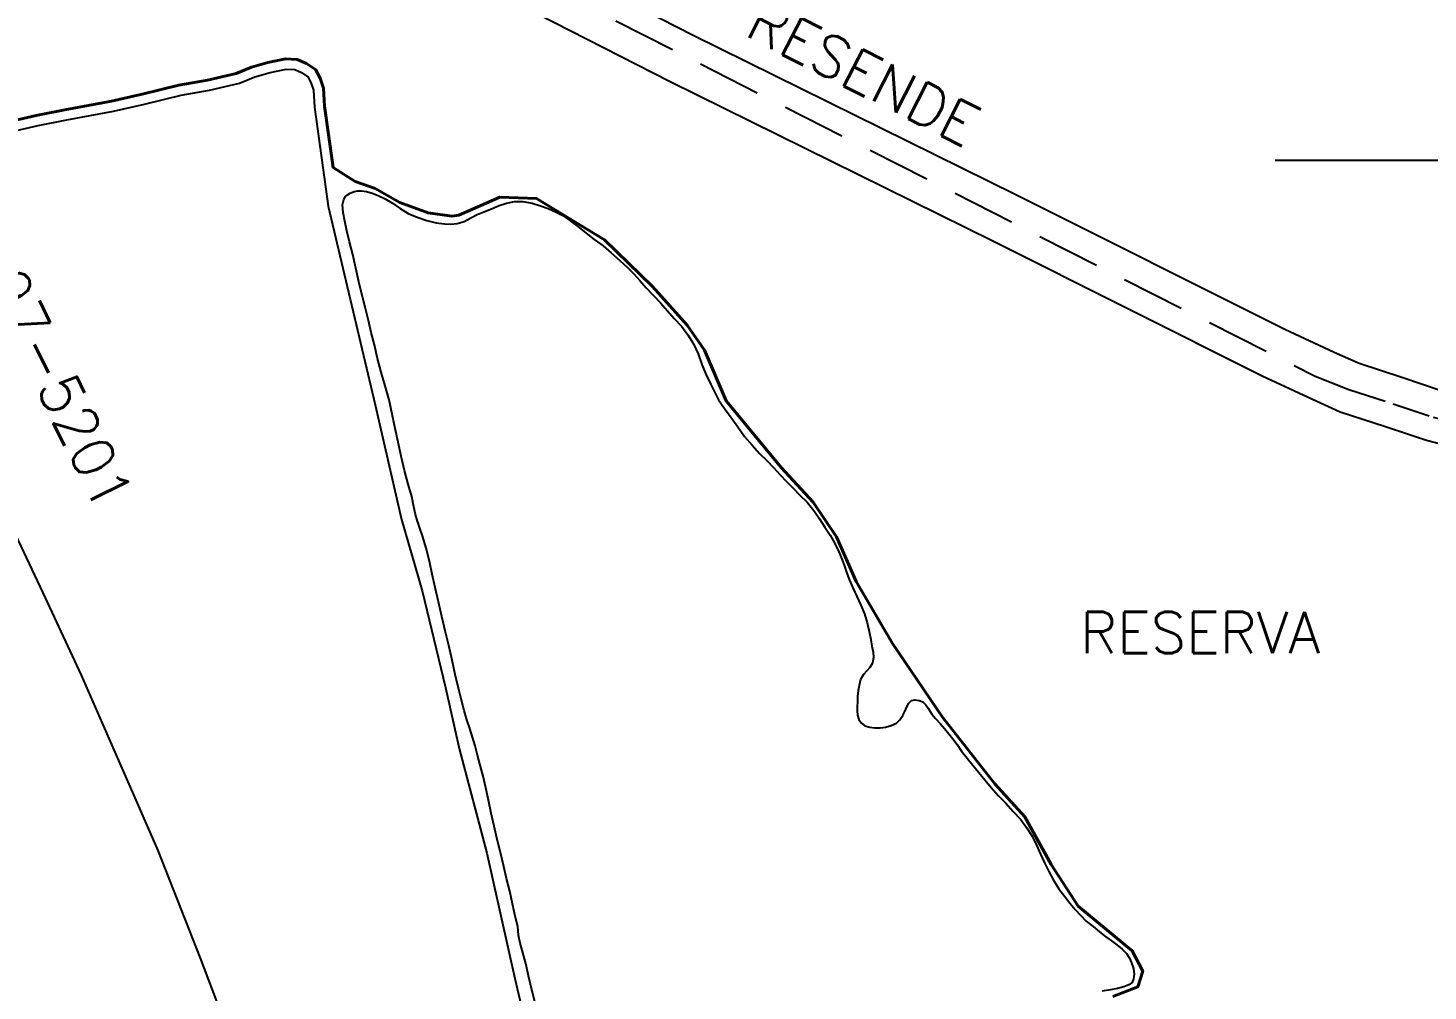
# Model space of a CAD drawing. Header units: millimetres. Extents: x 753899 to 756524, y 7808989 to 7812702.
# Drawn here: x 755205 to 755757, y 7811072 to 7811452 of the extents above; entities that cross this region are included whole.
import ezdxf

# ---------------------------------------------------------------- set-up
doc = ezdxf.new("R2010")
doc.units = ezdxf.units.MM
for name, pattern in [('CONTINUO', [0]), ('DASHED', [0.75, 0.5, -0.25]), ('LIN0', [0])]:
    doc.linetypes.add(name, pattern=pattern)
doc.layers.add('0114000382', color=1, linetype='Continuous', lineweight=40)
for name, color, linetype in [('0114000382019', 5, 'Continuous'), ('0114000382027', 5, 'LIN0'), ('MALHA', 8, 'LIN0'), ('RODOVIA', 1, 'Continuous'), ('TEXTO', 7, 'Continuous')]:
    doc.layers.add(name, color=color, linetype=linetype)
doc.styles.add('SIMPLEX', font='simplex', dxfattribs={"height": 0.2})

msp = doc.modelspace()

# ---------------------------------------------------------------- linework, layer by layer
at = {"layer": '0114000382'}
msp.add_lwpolyline([(755187.96, 7811412.85), (755208.61, 7811417.59), (755219.93, 7811419.85), (755238.29, 7811423.31), (755250.39, 7811426.02), (755264.89, 7811429.63), (755276.16, 7811431.52), (755287.49, 7811434.15), (755293.47, 7811436.65), (755299.92, 7811438.53), (755306.84, 7811439.94), (755311.47, 7811439.69), (755315.14, 7811438.1), (755318.66, 7811435.73), (755320.6, 7811432.3), (755321.85, 7811428.4), (755322.3, 7811421.37), (755325.68, 7811397.2), (755334.37, 7811391.64), (755342.27, 7811388.83), (755352.02, 7811383.4), (755363.12, 7811379.26), (755372.51, 7811377.94), (755375.25, 7811378.35), (755391.33, 7811385.49), (755405.81, 7811384.98), (755432.68, 7811368.65), (755451.58, 7811350.17), (755465.22, 7811335.02), (755472.04, 7811325.1), (755480.66, 7811305.17), (755502.26, 7811278.91), (755514.87, 7811265.24), (755524.1, 7811251.54), (755531.81, 7811233.88), (755546.23, 7811209.44), (755565.96, 7811180.48), (755586.5, 7811154.23), (755598.35, 7811141.11), (755608.79, 7811122.32), (755619.41, 7811105.92), (755640.66, 7811088.27), (755644.82, 7811080.34), (755642.85, 7811074.14), (755633.09, 7811070.32)], dxfattribs=at)
at = {"layer": '0114000382019'}
msp.add_lwpolyline([(755188.79, 7811408.94), (755209.45, 7811413.68), (755220.69, 7811415.93), (755239.1, 7811419.39), (755251.31, 7811422.12), (755265.71, 7811425.71), (755276.94, 7811427.59), (755288.73, 7811430.33), (755294.81, 7811432.88), (755300.88, 7811434.64), (755307.14, 7811435.92), (755310.54, 7811435.73), (755313.21, 7811434.58), (755315.64, 7811432.94), (755316.92, 7811430.69), (755317.89, 7811427.65), (755318.32, 7811420.97), (755323.77, 7811381.91), (755342.19, 7811303.53), (755352.65, 7811258.36), (755360.82, 7811230.27), (755369.95, 7811192.16), (755375.3, 7811168.06), (755386.28, 7811126.84), (755397.36, 7811077.44), (755405.52, 7811042.08)], dxfattribs=at)
at = {"layer": '0114000382019', "color": 0}
msp.add_lwpolyline([(755365.79, 7810648.71), (755357.18, 7810692.61), (755354.7, 7810719.22), (755346.73, 7810783.8), (755338.35, 7810845.34), (755330.46, 7810887.24), (755322.84, 7810923.3), (755311.83, 7810967.95), (755298.71, 7811012.49), (755284.64, 7811055.61), (755273.43, 7811085.47), (755256.66, 7811127.86), (755243.89, 7811157.06), (755226.44, 7811197), (755211.37, 7811229.46), (755196.06, 7811261.74), (755188.05, 7811278.85), (755161.97, 7811327.21), (755138.13, 7811369.81), (755121.37, 7811398.56)], dxfattribs=at)
at = {"layer": '0114000382027', "color": 5, "linetype": 'ByBlock', "elevation": 597.87}
msp.add_lwpolyline([(755405.39, 7811067.33), (755403.99, 7811072.99), (755402.72, 7811078.42), (755401.59, 7811083.3), (755400.43, 7811087.65), (755399.41, 7811091.3), (755398.73, 7811094.45), (755398.44, 7811097.98), (755397.44, 7811102), (755396.41, 7811106.8), (755395.28, 7811111.82), (755394.07, 7811116.9), (755392.85, 7811122.09), (755391.69, 7811127.14), (755390.39, 7811132.25), (755389.18, 7811137.46), (755388.02, 7811142.62), (755386.86, 7811147.71), (755385.86, 7811152.63), (755384.8, 7811157.24), (755383.68, 7811161.53), (755382.54, 7811165.5), (755381.66, 7811169.17), (755380.64, 7811172.55), (755379.53, 7811175.92), (755378.4, 7811179.45), (755377.33, 7811183.09), (755376.22, 7811187.16), (755375.04, 7811191.92), (755373.79, 7811197.27), (755372.57, 7811202.98), (755371.23, 7811208.71), (755369.87, 7811214.43), (755368.51, 7811220.14), (755367.22, 7811225.91), (755365.96, 7811231.53), (755364.78, 7811236.86), (755363.62, 7811242), (755362.41, 7811247.05), (755361.06, 7811251.51), (755359.7, 7811255.32), (755358.8, 7811258.14), (755358.18, 7811260.34), (755357.54, 7811263.32), (755356.68, 7811267.48), (755355.26, 7811272.36), (755353.83, 7811277.73), (755352.52, 7811283.28), (755351.36, 7811288.84), (755350.15, 7811294.29), (755349, 7811299.95), (755347.71, 7811305.54), (755346.22, 7811311.08), (755344.66, 7811316.51), (755343.21, 7811321.91), (755341.94, 7811327.2), (755340.63, 7811332.14), (755339.58, 7811336.89), (755338.41, 7811341.6), (755337.08, 7811346.69), (755335.77, 7811352.07), (755334.63, 7811357.52), (755333.42, 7811362.88), (755332.11, 7811367.86), (755331.1, 7811372.2), (755330.31, 7811375.95), (755329.68, 7811379.44), (755329.32, 7811382.47), (755329.88, 7811384.47), (755330.6, 7811385.67), (755331.3, 7811386.31), (755332.44, 7811387.08), (755333.91, 7811387.64), (755335.4, 7811387.91), (755336.83, 7811387.98), (755338.77, 7811387.69), (755341.02, 7811387.07), (755343.44, 7811386.12), (755346.13, 7811384.77), (755349.04, 7811383.02), (755352.06, 7811380.97), (755355.24, 7811378.98), (755358.83, 7811377.51), (755362.56, 7811376.19), (755366.33, 7811375.29), (755369.52, 7811374.89), (755372.11, 7811374.83), (755374.62, 7811375.03), (755377.27, 7811375.9), (755379.92, 7811377.27), (755382.5, 7811378.64), (755385.15, 7811379.73), (755388.07, 7811380.91), (755391.08, 7811382.16), (755394.07, 7811383.09), (755397.14, 7811383.72), (755400.5, 7811383.79), (755404.08, 7811383.11), (755407.42, 7811382.05), (755410.5, 7811381.03), (755413.32, 7811379.63), (755416.19, 7811378.19), (755419.05, 7811376.25), (755422.08, 7811373.93), (755428.56, 7811368.8), (755432.15, 7811366.29), (755435.33, 7811363.47), (755438.64, 7811360.42), (755441.68, 7811357.74), (755444.26, 7811355.25), (755446.65, 7811352.54), (755449.12, 7811349.65), (755451.96, 7811346.72), (755454.71, 7811343.73), (755457.45, 7811340.7), (755460.12, 7811337.61), (755462.95, 7811334.59), (755465.55, 7811331.22), (755467.79, 7811327.59), (755469.57, 7811323.64), (755471.09, 7811319.49), (755472.74, 7811315.38), (755474.58, 7811311.58), (755477.6, 7811305.58), (755480.01, 7811302.13), (755482.55, 7811298.54), (755485.16, 7811294.88), (755487.9, 7811291.11), (755490.83, 7811287.64), (755493.76, 7811284.34), (755496.66, 7811281.62), (755499.3, 7811278.87), (755501.87, 7811276.04), (755504.34, 7811273.36), (755507, 7811270.74), (755509.65, 7811267.96), (755512.54, 7811265.16), (755515.19, 7811261.96), (755517.42, 7811258.62), (755519.47, 7811255.29), (755521.62, 7811252.2), (755523.47, 7811248.96), (755525.05, 7811245.65), (755526.36, 7811242.51), (755527.24, 7811240.03), (755528.07, 7811237.58), (755529.11, 7811234.76), (755530.49, 7811231.42), (755532.18, 7811228.04), (755533.76, 7811224.63), (755535.11, 7811221.19), (755536.15, 7811217.7), (755536.99, 7811214.23), (755537.62, 7811211.12), (755538.11, 7811208.43), (755538.52, 7811206.09), (755538.74, 7811203.92), (755538.26, 7811201.8), (755537.24, 7811200.09), (755536.02, 7811198.76), (755534.74, 7811197.22), (755533.62, 7811195.36), (755533.07, 7811192.94), (755532.6, 7811190.98), (755532.42, 7811188.56), (755532.39, 7811186.41), (755532.23, 7811184.83), (755532.25, 7811182.92), (755532.4, 7811181.21), (755532.88, 7811179.5), (755533.83, 7811178.21), (755535.3, 7811177.09), (755537.26, 7811176.48), (755539.27, 7811176.2), (755541.31, 7811176.21), (755543.49, 7811176.57), (755545.67, 7811177.13), (755547.76, 7811178.08), (755549.09, 7811179.42), (755550.26, 7811181.07), (755551.02, 7811182.72), (755551.84, 7811184.51), (755552.61, 7811185.98), (755553.71, 7811186.98), (755555.19, 7811187.22), (755556.76, 7811187.07), (755558.11, 7811186.5), (755559.25, 7811185.44), (755560.3, 7811184.05), (755561.09, 7811182.67), (755561.69, 7811181.63), (755563.19, 7811179.96), (755564.94, 7811178.01), (755566.72, 7811175.92), (755568.42, 7811173.94), (755569.93, 7811171.93), (755571.64, 7811169.7), (755573.43, 7811167.03), (755575.61, 7811164.35), (755577.9, 7811161.49), (755580.17, 7811158.64), (755582.53, 7811155.72), (755585.08, 7811152.73), (755587.87, 7811149.63), (755590.89, 7811146.48), (755593.8, 7811143.24), (755596.63, 7811140.18), (755599.08, 7811136.98), (755601.26, 7811133.49), (755602.98, 7811129.97), (755604.55, 7811126.47), (755606.1, 7811123.06), (755607.79, 7811119.66), (755609.72, 7811116.21), (755611.83, 7811112.82), (755614.1, 7811109.76), (755616.22, 7811106.97), (755618.2, 7811104.58), (755620.29, 7811102.4), (755622.58, 7811100.09), (755625.24, 7811097.95), (755627.85, 7811095.84), (755630.29, 7811093.87), (755632.58, 7811092.25), (755634.63, 7811090.7), (755636.75, 7811088.99), (755638.42, 7811087.22), (755639.62, 7811085.47), (755640.41, 7811083.59), (755641.2, 7811081.36), (755641.48, 7811079.19), (755641.25, 7811077.23), (755640.67, 7811075.88), (755639.35, 7811074.9), (755637.41, 7811074.1), (755634.94, 7811073.44), (755632.08, 7811072.95), (755628.79, 7811072.45)], dxfattribs=at)
at = {"layer": 'MALHA', "elevation": 607.12}
msp.add_lwpolyline([(755697.08, 7811400), (756399.06, 7811400)], dxfattribs=at)
at = {"layer": 'RODOVIA', "linetype": 'CONTINUO'}
for points in [[(754606.06, 7811888.91), (755467.66, 7811449.38), (755594.85, 7811386.56), (755700.8, 7811333.45), (755720.34, 7811324.37), (755730.11, 7811319.96), (755746.98, 7811314.47), (755762.49, 7811309.28), (755776.54, 7811305.68), (755793.95, 7811301.23), (755812.26, 7811298.12), (755839.19, 7811293.65), (755860.91, 7811292.49), (755884.93, 7811291.43), (755888.11, 7811291.24), (755906.5, 7811292.62), (755935.68, 7811295.1), (755966.68, 7811300.02), (756001.97, 7811309.21), (756030.46, 7811318.33), (756060.19, 7811329.03), (756094.88, 7811341.73), (756113.53, 7811348.73)], [(754596.76, 7811870.68), (755458.48, 7811431.1), (755585.73, 7811368.25), (755691.91, 7811315.03), (755711.81, 7811305.77), (755722.72, 7811300.85), (755740.57, 7811295.05), (755756.7, 7811289.64), (755771.47, 7811285.87), (755789.7, 7811281.2), (755808.87, 7811277.95), (755836.96, 7811273.29), (755859.91, 7811272.06), (755883.87, 7811271), (755888.26, 7811270.73), (755908.14, 7811272.23), (755938.15, 7811274.78), (755970.87, 7811279.97), (756007.67, 7811289.56), (756037.05, 7811298.96), (756067.17, 7811309.8), (756101.99, 7811322.55), (756120.72, 7811329.58)]]:
    msp.add_lwpolyline(points, dxfattribs=at)
at = {"layer": 'RODOVIA', "linetype": 'DASHED', "ltscale": 50}
msp.add_lwpolyline([(754601.31, 7811879.59), (755712.79, 7811314.88)], dxfattribs=at)
at = {"layer": 'RODOVIA', "linetype": 'DASHED', "ltscale": 30}
msp.add_lwpolyline([(755712.79, 7811314.88), (755726.14, 7811309.68), (755743.53, 7811304.03), (755759.38, 7811298.72), (755773.82, 7811295.03), (755791.67, 7811290.46), (755810.44, 7811287.28), (755837.99, 7811282.7), (755860.38, 7811281.5), (755884.36, 7811280.44), (755888.19, 7811280.21), (755907.38, 7811281.65), (755937.01, 7811284.18), (755968.93, 7811289.24), (756005.04, 7811298.64), (756034, 7811307.92), (756063.94, 7811318.69), (756098.7, 7811331.41), (756117.4, 7811338.43)], dxfattribs=at)

# ---------------------------------------------------------------- texts
at = {"layer": 'TEXTO', "color": 7, "style": 'SIMPLEX'}
for s, rotation, p in [('ROD. SENADOR ELISEU RESENDE', 332.9458, (755257.88, 7811566.73)), ('RB97-5201', 296.0683, (755175.4, 7811378.17))]:
    msp.add_text(s, height=16.25, rotation=rotation, dxfattribs=at).set_placement(p)
at = {"layer": 'TEXTO', "style": 'SIMPLEX'}
msp.add_text('RESERVA', height=16.25, dxfattribs=at).set_placement((755620.13, 7811205.66))

doc.saveas('drawing.dxf')
